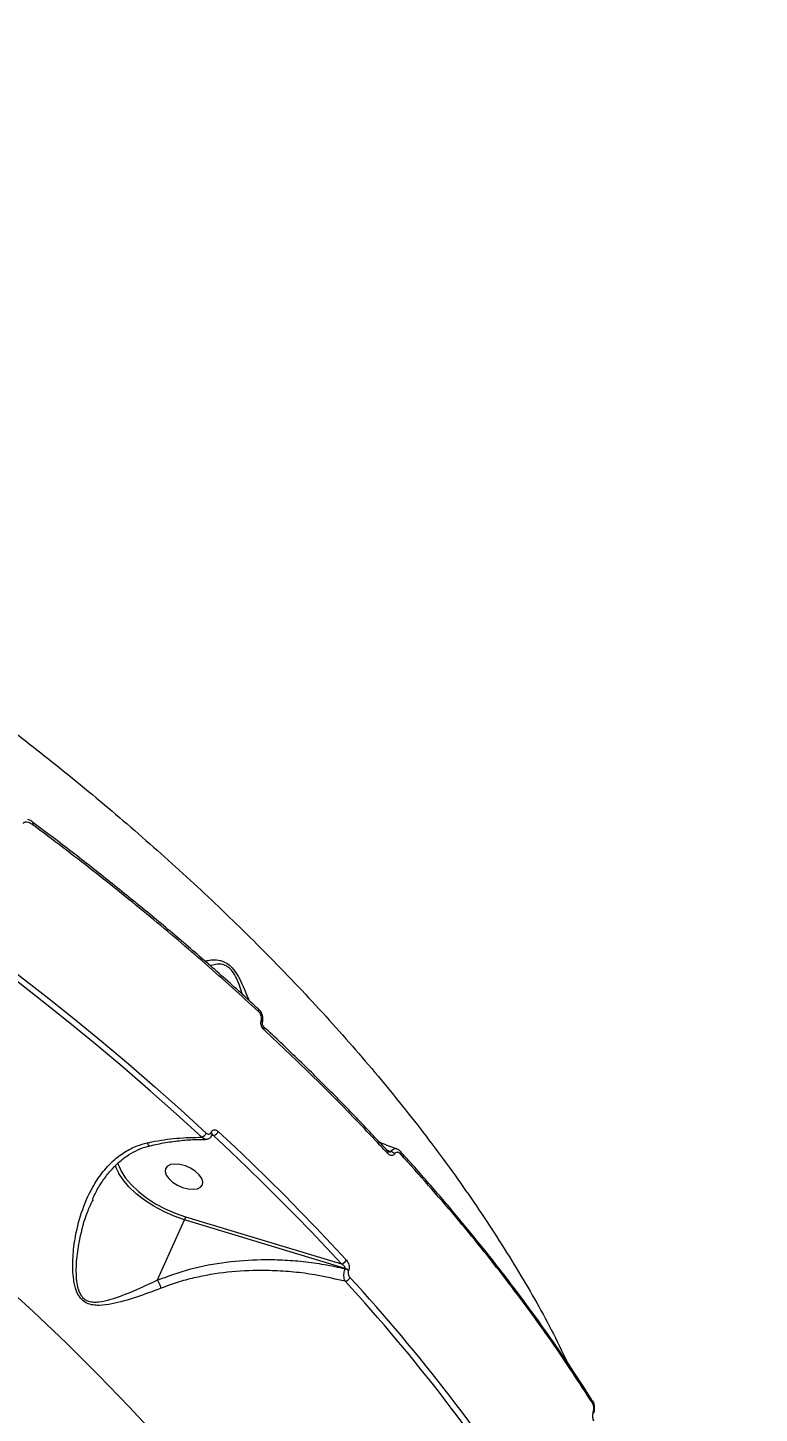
# Model space of a CAD drawing. Header units: millimetres. Extents: x -6901 to 7060, y -7557 to 6158.
# Drawn here: x -423.7 to -260.8, y 1880 to 2188.4 of the extents above; entities that cross this region are included whole.
import ezdxf

# ---------------------------------------------------------------- set-up
doc = ezdxf.new("R2010")
doc.units = ezdxf.units.MM
for name, color, linetype in [('DIKOM_ОБЪЕКТ', 7, 'Continuous'), ('DIKOM_РАЗМЕР_ЗОНА', 7, 'Continuous'), ('DIKOM_РАЗМЕР_ОБЪЕКТА', 7, 'Continuous')]:
    doc.layers.add(name, color=color, linetype=linetype)
doc.styles.add('style1', font='arial.ttf', dxfattribs={"width": 0.8})
doc.dimstyles.new('1-50', dxfattribs={"dimtxt": 300, "dimasz": 200, "dimexe": 100, "dimexo": 0, "dimgap": 100, "dimtad": 1, "dimtxsty": 'style1', "dimcen": 200, "dimclrd": 7, "dimclre": 7, "dimclrt": 7, "dimadec": 1, "dimazin": 2, "dimtfac": 1, "dimtmove": 0, "dimatfit": 2, "dimfxl": 0, "dimlwd": 25, "dimlwe": 18, "dimarcsym": 0})

# ---------------------------------------------------------------- blocks, each defined once
blk = doc.blocks.new('*D2')
at = {"layer": 'Defpoints', "color": 0, "transparency": 16777216}
for p in [(-1102.73, 4151.17), (-5819.23, -4492.42), (4721.24, -4492.42)]:
    blk.add_point(p, dxfattribs=at)
at = {"layer": 'DIKOM_РАЗМЕР_ОБЪЕКТА', "color": 7, "lineweight": 18, "transparency": 16777216}
for p, q in [((-1102.73, 4151.17), (-5919.23, 4151.17)), ((4721.24, -4492.42), (-5919.23, -4492.42))]:
    blk.add_line(p, q, dxfattribs=at)
at = {"layer": 'DIKOM_РАЗМЕР_ОБЪЕКТА', "color": 7, "lineweight": 25, "transparency": 16777216}
blk.add_line((-5819.23, 3951.17), (-5819.23, -4292.42), dxfattribs=at)
at = {"layer": 'DIKOM_РАЗМЕР_ОБЪЕКТА', "color": 7, "transparency": 16777216}
for points in [[(-5852.56, 3951.17), (-5785.89, 3951.17), (-5819.23, 4151.17)], [(-5852.56, -4292.42), (-5785.89, -4292.42), (-5819.23, -4492.42)]]:
    blk.add_solid(points, dxfattribs=at)
at = {"layer": 'DIKOM_РАЗМЕР_ОБЪЕКТА', "color": 7, "transparency": 16777216, "insert": (-6072.4, -170.63), "char_height": 300, "attachment_point": 5, "rotation": 90, "style": 'style1'}
blk.add_mtext('8650', dxfattribs=at)
blk = doc.blocks.new('*D3')
at = {"layer": 'Defpoints', "color": 0, "transparency": 16777216}
for p in [(-1553.27, 6158.28), (-6450.85, -6312.94), (5659.92, -6312.94)]:
    blk.add_point(p, dxfattribs=at)
at = {"layer": 'DIKOM_РАЗМЕР_ЗОНА', "color": 7, "lineweight": 18, "transparency": 16777216}
for p, q in [((-1553.27, 6158.28), (-6550.85, 6158.28)), ((5659.92, -6312.94), (-6550.85, -6312.94))]:
    blk.add_line(p, q, dxfattribs=at)
at = {"layer": 'DIKOM_РАЗМЕР_ЗОНА', "color": 7, "lineweight": 25, "transparency": 16777216}
blk.add_line((-6450.85, 5958.28), (-6450.85, -6112.94), dxfattribs=at)
at = {"layer": 'DIKOM_РАЗМЕР_ЗОНА', "color": 7, "transparency": 16777216}
for points in [[(-6484.18, 5958.28), (-6417.52, 5958.28), (-6450.85, 6158.28)], [(-6484.18, -6112.94), (-6417.52, -6112.94), (-6450.85, -6312.94)]]:
    blk.add_solid(points, dxfattribs=at)
at = {"layer": 'DIKOM_РАЗМЕР_ЗОНА', "color": 7, "transparency": 16777216, "insert": (-6704.02, -77.33), "char_height": 300, "attachment_point": 5, "rotation": 90, "style": 'style1'}
blk.add_mtext('12500', dxfattribs=at)

msp = doc.modelspace()

# ---------------------------------------------------------------- linework, layer by layer
at = {"layer": 'DIKOM_ОБЪЕКТ', "color": 7, "linetype": 'Continuous', "lineweight": 15}
for p, q in [((-422.527, 2011.547), (-422.546, 2011.558)), ((-372.309, 1970.011), (-372.339, 1970.034)), ((-382.849, 1942.53), (-382.837, 1942.556)), ((-382.295, 1941.808), (-382.697, 1941.835)), ((-382.612, 1941.948), (-382.6, 1941.974)), ((-343.751, 1938.58), (-342.789, 1938.29)), ((-343.553, 1938.403), (-343.566, 1938.416)), ((-409.134, 1927.624), (-409.309, 1927.243)), ((-394.787, 1909.683), (-388.751, 1923.078)), ((-353.005, 1912.275), (-388.751, 1923.078)), ((-388.584, 1923.747), (-353.86, 1913.253)), ((-353.041, 1912.194), (-353.005, 1912.275)), ((-352.24, 1911.815), (-352.276, 1911.735)), ((-297.94, 1882.846), (-297.909, 1882.803))]:
    msp.add_line(p, q, dxfattribs=at)
at = {"layer": 'DIKOM_ОБЪЕКТ', "color": 7, "linetype": 'Continuous', "lineweight": 15, "flags": 128}
for points in [[(-422.575, 2011.015), (-422.519, 2011.155), (-422.484, 2011.281), (-422.471, 2011.388), (-422.48, 2011.474), (-422.513, 2011.534), (-422.527, 2011.547)], [(-384.902, 1941.454), (-390.561, 1946.606), (-396.336, 1951.725), (-402.226, 1956.81), (-408.226, 1961.858), (-414.336, 1966.866), (-420.552, 1971.833), (-426.872, 1976.757), (-433.293, 1981.636)], [(-432.426, 1982.663), (-425.991, 1977.774), (-419.657, 1972.839), (-413.427, 1967.861), (-407.304, 1962.842), (-401.29, 1957.783), (-395.387, 1952.687), (-389.599, 1947.556), (-383.928, 1942.392)], [(-394.341, 1874.18), (-400.998, 1881.36), (-407.916, 1888.501), (-415.088, 1895.593), (-422.507, 1902.633), (-430.167, 1909.611), (-438.059, 1916.524), (-446.178, 1923.362), (-454.515, 1930.122), (-463.062, 1936.795), (-471.813, 1943.377), (-480.757, 1949.86), (-489.888, 1956.239), (-499.197, 1962.507), (-508.674, 1968.66), (-518.312, 1974.691)], [(-372.319, 1969.452), (-372.265, 1969.594), (-372.237, 1969.725), (-372.234, 1969.841), (-372.259, 1969.937), (-372.308, 1970.01), (-372.309, 1970.011)], [(-371.127, 1965.455), (-371.072, 1965.604), (-371.044, 1965.741), (-371.046, 1965.86), (-371.077, 1965.958), (-371.126, 1966.022)], [(-381.266, 1942.758), (-377.501, 1939.221), (-373.793, 1935.671), (-370.142, 1932.109), (-366.548, 1928.534), (-363.013, 1924.949), (-359.536, 1921.354), (-356.12, 1917.748), (-352.764, 1914.134)], [(-353.86, 1913.253), (-357.208, 1916.858), (-360.617, 1920.455), (-364.085, 1924.042), (-367.612, 1927.619), (-371.197, 1931.184), (-374.84, 1934.738), (-378.539, 1938.28), (-382.295, 1941.808)], [(-340.659, 1938.266), (-340.642, 1938.25), (-340.627, 1938.235)], [(-403.66, 1935.802), (-403.534, 1935.382), (-403.371, 1934.933)], [(-403.371, 1934.933), (-402.877, 1933.883), (-401.894, 1932.355), (-400.606, 1930.835), (-399.045, 1929.358), (-397.246, 1927.958), (-395.253, 1926.668), (-393.111, 1925.52), (-390.87, 1924.538), (-388.584, 1923.747)], [(-388.004, 1929.967), (-386.881, 1929.863), (-385.921, 1929.986), (-385.203, 1930.326), (-384.784, 1930.858), (-384.698, 1931.536), (-384.953, 1932.307), (-385.528, 1933.107), (-386.376, 1933.873), (-387.428, 1934.541), (-388.6, 1935.059), (-389.796, 1935.383), (-390.919, 1935.488), (-391.879, 1935.365), (-392.597, 1935.024), (-393.016, 1934.493), (-393.101, 1933.815), (-392.846, 1933.044), (-392.272, 1932.243), (-391.424, 1931.478), (-390.372, 1930.809), (-389.2, 1930.292), (-388.004, 1929.967)], [(-388.751, 1923.078), (-391.109, 1923.894), (-393.419, 1924.906), (-395.628, 1926.091), (-397.684, 1927.421), (-399.539, 1928.865), (-401.149, 1930.388), (-402.476, 1931.956), (-403.417, 1933.397)]]:
    msp.add_lwpolyline(points, dxfattribs=at)
at = {"layer": 'DIKOM_ОБЪЕКТ', "color": 7, "linetype": 'Continuous', "lineweight": 15}
for centre, radius, start, end in [((-371.898, 1966.987), 0.474, 358.60105, 66.74576), ((-382.901, 1943.497), 1.794, 289.74932, 335.67167), ((-385.614, 1943.167), 1.856, 292.55419, 335.31467), ((-383.141, 1942.072), 0.544, 347.06111, 57.5038), ((-383.125, 1942.1), 0.539, 345.77565, 57.71298), ((-343.975, 1938.109), 0.514, 326.91192, 34.84796), ((-343.321, 1936.784), 1.597, 36.89573, 70.54218), ((-341.079, 1937.942), 0.539, 328.67658, 32.86219), ((-395.089, 1938.123), 9.576, 197.77099, 209.57318), ((-390.417, 1923.849), 1.836, 335.15955, 356.80641), ((-354.205, 1914.805), 1.59, 282.52767, 335.05275), ((-353.528, 1910.516), 1.747, 44.23007, 73.82272), ((-353.491, 1910.598), 1.745, 44.20896, 73.83071), ((-353.401, 1910.946), 1.61, 284.75233, 334.66568), ((-644.182, 1641.876), 395.418, 32.54195, 42.57333), ((-643.789, 1642.145), 396.303, 32.54211, 42.57321), ((-298.425, 1882.518), 0.59, 332.01957, 28.92865), ((-297.945, 1880.081), 0.282, 347.12534, 50.86016)]:
    msp.add_arc(centre, radius, start, end, dxfattribs=at)
for points, knots in [([(-271.728, 1829.498), (-271.515, 1830.118), (-269.316, 1836.507), (-265.376, 1848.795), (-259.925, 1866.373), (-254.758, 1884.101), (-249.842, 1901.958), (-245.186, 1919.941), (-240.79, 1938.043), (-236.655, 1956.26), (-232.781, 1974.585), (-229.17, 1993.012), (-225.82, 2011.536), (-222.734, 2030.15), (-219.911, 2048.85), (-217.351, 2067.63), (-215.055, 2086.483), (-213.021, 2105.405), (-211.251, 2124.39), (-209.744, 2143.433), (-208.501, 2162.527), (-207.516, 2181.668), (-206.806, 2200.853), (-206.458, 2214.352), (-206.365, 2221.457), (-206.356, 2222.147)], [0, 0, 0, 0, 0.0050368, 0.0519528, 0.0989145, 0.1459174, 0.192957, 0.2400293, 0.2871298, 0.3342551, 0.3814012, 0.4285648, 0.4757428, 0.5229319, 0.5701296, 0.6173331, 0.6645402, 0.711748, 0.7589551, 0.8061596, 0.8533603, 0.9005561, 0.9477461, 0.9949293, 1, 1, 1, 1]), ([(-479.919, 2068.543), (-474.741, 2065.246), (-464.379, 2058.65), (-449.361, 2048.365), (-434.773, 2037.828), (-420.501, 2026.891), (-406.594, 2015.566), (-393.108, 2003.87), (-380.265, 1991.987), (-367.754, 1979.603), (-355.685, 1966.73), (-344.163, 1953.395), (-333.456, 1939.861), (-323.623, 1926.166), (-314.786, 1912.362), (-308.046, 1900.706), (-304.682, 1893.715), (-303.503, 1891.265)], [0, 0, 0, 0, 0.0637342, 0.1275447, 0.191355, 0.255089, 0.3214367, 0.3878707, 0.4543045, 0.520652, 0.5927909, 0.6649855, 0.7371243, 0.8113704, 0.8856774, 0.9599233, 1, 1, 1, 1]), ([(-422.575, 2011.015), (-422.896, 2011.218), (-423.37, 2011.519), (-424.013, 2011.626), (-424.389, 2011.566), (-424.612, 2011.425), (-424.694, 2011.314), (-424.719, 2011.281)], [0, 0, 0, 0, 0.4385336, 0.6486696, 0.8192136, 0.9451531, 1, 1, 1, 1]), ([(-422.533, 2011.538), (-422.615, 2011.6), (-422.967, 2011.871), (-423.361, 2012.105), (-423.692, 2012.173), (-423.698, 2012.174)], [0, 0, 0, 0, 0.2272701, 0.984282, 1, 1, 1, 1]), ([(-372.319, 1969.452), (-376.222, 1972.994), (-384.029, 1980.079), (-396.393, 1990.545), (-409.186, 2000.89), (-418.112, 2007.64), (-422.575, 2011.015)], [0, 0, 0, 0, 0.2490998, 0.4981997, 0.7491008, 1, 1, 1, 1]), ([(-372.37, 1969.999), (-373.191, 1970.763), (-376.502, 1973.846), (-382.521, 1979.191), (-390.423, 1986.028), (-398.541, 1992.799), (-406.855, 1999.497), (-414.853, 2005.749), (-420.162, 2009.726), (-422.568, 2011.528)], [0, 0, 0, 0, 0.053487, 0.2157144, 0.3780555, 0.5404752, 0.7029388, 0.8653989, 1, 1, 1, 1]), ([(-384.25, 1980.655), (-384.022, 1980.716), (-383.379, 1980.888), (-382.087, 1980.994), (-380.569, 1980.824), (-379.078, 1980.084), (-377.817, 1978.851), (-376.698, 1977.069), (-375.724, 1975.015), (-374.991, 1973.246), (-374.585, 1972.239), (-374.465, 1971.942)], [0, 0, 0, 0, 0.0807919, 0.2275842, 0.3867073, 0.4866269, 0.5882824, 0.6978864, 0.8208825, 0.9472019, 1, 1, 1, 1]), ([(-375.875, 1973.216), (-376.041, 1973.726), (-376.434, 1974.931), (-377.128, 1976.719), (-378.013, 1978.328), (-378.753, 1979.104), (-379.479, 1979.627), (-380.533, 1980.031), (-381.834, 1979.963), (-382.651, 1979.697), (-383.007, 1979.581)], [0, 0, 0, 0, 0.1172309, 0.2769716, 0.4083998, 0.505174, 0.5273159, 0.6467353, 0.8461365, 1, 1, 1, 1]), ([(-371.432, 1966.977), (-371.422, 1967.002), (-371.318, 1967.269), (-371.297, 1967.868), (-371.45, 1968.716), (-371.799, 1969.482), (-372.17, 1969.834), (-372.331, 1969.988)], [0, 0, 0, 0, 0.0246368, 0.2685986, 0.5239228, 0.7927583, 1, 1, 1, 1]), ([(-371.711, 1967.422), (-371.682, 1967.575), (-371.623, 1967.879), (-371.693, 1968.392), (-371.876, 1968.891), (-372.109, 1969.245), (-372.274, 1969.407), (-372.319, 1969.452)], [0, 0, 0, 0, 0.2169155, 0.433504, 0.6619938, 0.9080881, 1, 1, 1, 1]), ([(-371.127, 1965.455), (-371.171, 1965.498), (-371.329, 1965.655), (-371.552, 1965.995), (-371.73, 1966.478), (-371.798, 1966.977), (-371.74, 1967.274), (-371.711, 1967.422)], [0, 0, 0, 0, 0.0918894, 0.3355901, 0.5630936, 0.7814703, 1, 1, 1, 1]), ([(-371.124, 1966.025), (-371.142, 1966.04), (-371.198, 1966.089), (-371.308, 1966.249), (-371.399, 1966.464), (-371.443, 1966.67), (-371.45, 1966.828), (-371.437, 1966.934), (-371.427, 1966.962), (-371.424, 1966.97)], [0, 0, 0, 0, 0.1010507, 0.323606, 0.5295199, 0.6917541, 0.8275184, 0.9499186, 1, 1, 1, 1]), ([(-343.584, 1938.398), (-344.486, 1939.383), (-347.565, 1942.744), (-353.059, 1948.439), (-360.061, 1955.468), (-366.094, 1961.326), (-369.865, 1964.819), (-371.151, 1966.011)], [0, 0, 0, 0, 0.1056763, 0.3606621, 0.6150418, 0.8686495, 1, 1, 1, 1]), ([(-343.544, 1937.828), (-343.925, 1938.239), (-345.828, 1940.294), (-351.181, 1945.958), (-359.855, 1954.792), (-367.368, 1961.899), (-371.127, 1965.455)], [0, 0, 0, 0, 0.0441424, 0.2207143, 0.6100137, 1, 1, 1, 1]), ([(-382.837, 1942.556), (-382.808, 1942.613), (-382.714, 1942.798), (-382.467, 1943.029), (-382.085, 1943.138), (-381.656, 1943.06), (-381.396, 1942.858), (-381.266, 1942.758)], [0, 0, 0, 0, 0.0931548, 0.3038915, 0.5302253, 0.7652002, 1, 1, 1, 1]), ([(-394.012, 1907.858), (-395.855, 1907.161), (-399.589, 1905.747), (-404.136, 1904.439), (-407.327, 1903.981), (-409.196, 1904.071), (-410.563, 1904.448), (-411.77, 1905.309), (-412.794, 1906.866), (-413.242, 1908.45), (-413.662, 1910.978), (-413.734, 1914.259), (-413.185, 1919.295), (-411.837, 1924.791), (-409.724, 1929.727), (-407.218, 1933.57), (-404.817, 1936.195), (-402.154, 1938.204), (-399.63, 1939.504), (-397.868, 1939.984), (-397.129, 1940.186)], [0, 0, 0, 0, 0.0952093, 0.1929574, 0.2448006, 0.2710705, 0.2981697, 0.3242902, 0.3503869, 0.3910761, 0.4019427, 0.4719637, 0.5438094, 0.6393961, 0.7378518, 0.7988537, 0.8613649, 0.9113738, 0.962837, 1, 1, 1, 1]), ([(-397.129, 1940.186), (-396.776, 1940.26), (-394.564, 1940.73), (-390.421, 1941.362), (-386.766, 1941.423), (-384.902, 1941.454)], [0, 0, 0, 0, 0.0849871, 0.5334647, 1, 1, 1, 1]), ([(-397.129, 1940.186), (-397.118, 1940.165), (-397.033, 1939.996), (-396.862, 1939.733), (-396.652, 1939.538), (-396.548, 1939.57), (-396.508, 1939.582)], [0, 0, 0, 0, 0.0487544, 0.3935671, 0.7646351, 1, 1, 1, 1]), ([(-396.508, 1939.557), (-395.344, 1939.807), (-393.006, 1940.311), (-389.533, 1940.759), (-386.545, 1940.991), (-384.764, 1940.965), (-384.094, 1940.955)], [0, 0, 0, 0, 0.275156, 0.552805, 0.8317064, 1, 1, 1, 1]), ([(-384.09, 1940.998), (-384.225, 1941.013), (-384.513, 1941.047), (-384.767, 1941.313), (-384.902, 1941.454)], [0, 0, 0, 0, 0.4695835, 1, 1, 1, 1]), ([(-384.083, 1941.006), (-384.031, 1940.998), (-383.785, 1940.964), (-383.339, 1941.13), (-382.87, 1941.468), (-382.7, 1941.806), (-382.625, 1941.955)], [0, 0, 0, 0, 0.0853757, 0.4027744, 0.736957, 1, 1, 1, 1]), ([(-383.928, 1942.392), (-383.839, 1942.324), (-383.661, 1942.188), (-383.367, 1942.134), (-383.104, 1942.208), (-382.933, 1942.365), (-382.868, 1942.492), (-382.849, 1942.53)], [0, 0, 0, 0, 0.2336899, 0.4673232, 0.6955939, 0.9087247, 1, 1, 1, 1]), ([(-382.601, 1941.968), (-382.596, 1941.979), (-382.589, 1941.995), (-382.592, 1941.991), (-382.592, 1941.99)], [0, 0, 0, 0, 0.7259486, 1, 1, 1, 1]), ([(-382.295, 1941.808), (-382.376, 1941.848), (-382.472, 1941.896), (-382.572, 1941.908), (-382.587, 1941.91)], [0, 0, 0, 0, 0.8540844, 1, 1, 1, 1]), ([(-341.592, 1938.895), (-342.722, 1939.281), (-344.011, 1939.722), (-345.226, 1940.276), (-345.376, 1940.344)], [0, 0, 0, 0, 0.8768061, 1, 1, 1, 1]), ([(-409.257, 1927.676), (-409.009, 1928.218), (-408.348, 1929.666), (-407.005, 1931.8), (-405.364, 1933.938), (-403.615, 1935.741), (-401.765, 1937.221), (-399.746, 1938.408), (-397.985, 1939.184), (-396.867, 1939.434), (-396.493, 1939.517)], [0, 0, 0, 0, 0.096379, 0.2573604, 0.411633, 0.5412512, 0.6777413, 0.8102108, 0.9365443, 1, 1, 1, 1]), ([(-343.381, 1938.264), (-343.38, 1938.264), (-343.353, 1938.265), (-343.423, 1938.272), (-343.511, 1938.36), (-343.554, 1938.404)], [0, 0, 0, 0, 0.02251, 0.5135062, 1, 1, 1, 1]), ([(-342.044, 1937.743), (-342.059, 1937.719), (-342.14, 1937.597), (-342.337, 1937.426), (-342.678, 1937.341), (-343.11, 1937.439), (-343.39, 1937.69), (-343.544, 1937.828)], [0, 0, 0, 0, 0.0440848, 0.22455, 0.4337902, 0.6875095, 1, 1, 1, 1]), ([(-343.379, 1938.273), (-343.313, 1938.253), (-343.17, 1938.209), (-342.988, 1938.202), (-342.867, 1938.233), (-342.815, 1938.264), (-342.796, 1938.283), (-342.789, 1938.29)], [0, 0, 0, 0, 0.3182925, 0.6878231, 0.8600853, 0.9448729, 1, 1, 1, 1]), ([(-342.789, 1938.29), (-342.768, 1938.323), (-342.646, 1938.515), (-342.377, 1938.793), (-341.98, 1938.985), (-341.721, 1938.909), (-341.599, 1938.873)], [0, 0, 0, 0, 0.0625038, 0.3680455, 0.7020211, 1, 1, 1, 1]), ([(-340.619, 1937.662), (-340.772, 1937.801), (-341.041, 1938.044), (-341.454, 1938.131), (-341.774, 1938.044), (-341.956, 1937.878), (-342.031, 1937.763), (-342.044, 1937.743)], [0, 0, 0, 0, 0.3276922, 0.5739116, 0.7796235, 0.9628174, 1, 1, 1, 1]), ([(-340.635, 1938.227), (-340.678, 1938.277), (-340.892, 1938.531), (-341.214, 1938.782), (-341.531, 1938.856), (-341.595, 1938.871)], [0, 0, 0, 0, 0.1657801, 0.8300174, 1, 1, 1, 1]), ([(-297.992, 1882.808), (-298.473, 1883.582), (-300.449, 1886.761), (-304.194, 1892.358), (-309.226, 1899.592), (-314.54, 1906.83), (-320.109, 1914.063), (-325.926, 1921.284), (-332.007, 1928.483), (-336.934, 1934.133), (-339.914, 1937.37), (-340.702, 1938.226)], [0, 0, 0, 0, 0.0418144, 0.1718104, 0.3019224, 0.4321211, 0.5623774, 0.6926613, 0.8229315, 0.9531608, 1, 1, 1, 1]), ([(-297.905, 1882.241), (-300.901, 1886.846), (-306.892, 1896.054), (-317.16, 1909.928), (-328.279, 1923.823), (-336.506, 1933.049), (-340.619, 1937.662)], [0, 0, 0, 0, 0.2485967, 0.4971925, 0.7485968, 1, 1, 1, 1]), ([(-409.309, 1927.243), (-409.719, 1926.401), (-411.019, 1923.731), (-412.102, 1919.337), (-412.942, 1914.383), (-413.012, 1911.167), (-412.742, 1908.689), (-412.415, 1907.187), (-411.524, 1905.716), (-410.454, 1904.998), (-409.283, 1904.751), (-408.412, 1904.77), (-407.054, 1904.908), (-404.404, 1905.564), (-400.093, 1907.184), (-396.556, 1908.85), (-394.787, 1909.683)], [0, 0, 0, 0, 0.0667273, 0.2115278, 0.316118, 0.4203125, 0.435886, 0.4928564, 0.528107, 0.5632175, 0.5968746, 0.6307476, 0.6379435, 0.7132561, 0.8565744, 1, 1, 1, 1]), ([(-394.787, 1909.68), (-392.357, 1910.57), (-387.431, 1912.371), (-379.595, 1913.788), (-372.731, 1914.286), (-367.008, 1914.202), (-362.325, 1913.838), (-357.649, 1913.201), (-354.577, 1912.53), (-353.041, 1912.194)], [0, 0, 0, 0, 0.1852067, 0.3752219, 0.5580253, 0.6672711, 0.7765208, 0.8882601, 1, 1, 1, 1]), ([(-353.005, 1912.275), (-352.998, 1912.296), (-352.985, 1912.339), (-353, 1912.445), (-353.074, 1912.595), (-353.234, 1912.79), (-353.48, 1913.009), (-353.703, 1913.162), (-353.841, 1913.242), (-353.86, 1913.253)], [0, 0, 0, 0, 0.0552846, 0.1098213, 0.2436402, 0.4175447, 0.6517669, 0.9518137, 1, 1, 1, 1]), ([(-352.991, 1909.389), (-353.004, 1909.416), (-353.093, 1909.597), (-353.214, 1909.988), (-353.289, 1910.585), (-353.28, 1911.164), (-353.203, 1911.721), (-353.096, 1912.035), (-353.041, 1912.194)], [0, 0, 0, 0, 0.0391379, 0.268296, 0.4663804, 0.6436403, 0.8199275, 1, 1, 1, 1]), ([(-352.764, 1914.134), (-352.744, 1914.112), (-352.602, 1913.954), (-352.386, 1913.62), (-352.19, 1913.113), (-352.107, 1912.634), (-352.112, 1912.184), (-352.197, 1911.938), (-352.24, 1911.815)], [0, 0, 0, 0, 0.0392258, 0.2871979, 0.4951572, 0.6709628, 0.8352793, 1, 1, 1, 1]), ([(-394.787, 1909.683), (-394.788, 1909.683), (-394.788, 1909.682), (-394.788, 1909.681), (-394.788, 1909.68), (-394.787, 1909.68)], [0, 0, 0, 0, 0.4404045, 0.7695783, 1, 1, 1, 1]), ([(-394.012, 1907.858), (-394.031, 1907.923), (-394.091, 1908.132), (-394.243, 1908.562), (-394.489, 1909.143), (-394.688, 1909.501), (-394.787, 1909.68)], [0, 0, 0, 0, 0.1074713, 0.3494625, 0.6747324, 1, 1, 1, 1]), ([(-352.991, 1909.389), (-356.009, 1910.067), (-360.571, 1911.092), (-366.852, 1911.685), (-372.564, 1911.886), (-379.239, 1911.542), (-385.508, 1910.485), (-390.429, 1909.177), (-392.818, 1908.298), (-394.012, 1907.858)], [0, 0, 0, 0, 0.2227139, 0.3367334, 0.4507479, 0.6310038, 0.8132767, 0.9066466, 1, 1, 1, 1]), ([(-352.276, 1911.735), (-352.304, 1911.655), (-352.359, 1911.496), (-352.363, 1911.206), (-352.309, 1910.902), (-352.186, 1910.583), (-352.049, 1910.373), (-351.96, 1910.272), (-351.946, 1910.257)], [0, 0, 0, 0, 0.1673142, 0.3344393, 0.5091667, 0.7130627, 0.9577046, 1, 1, 1, 1]), ([(-297.676, 1880.02), (-297.662, 1880.055), (-297.548, 1880.348), (-297.463, 1880.992), (-297.531, 1881.883), (-297.69, 1882.512), (-297.896, 1882.759), (-297.924, 1882.792)], [0, 0, 0, 0, 0.0412759, 0.3366502, 0.6353887, 0.9508406, 1, 1, 1, 1]), ([(-297.767, 1880.3), (-297.725, 1880.455), (-297.642, 1880.764), (-297.627, 1881.286), (-297.696, 1881.776), (-297.81, 1882.084), (-297.89, 1882.217), (-297.905, 1882.241)], [0, 0, 0, 0, 0.2363875, 0.4728891, 0.7098615, 0.9468208, 1, 1, 1, 1]), ([(-297.633, 1878.367), (-297.648, 1878.392), (-297.727, 1878.525), (-297.838, 1878.833), (-297.907, 1879.319), (-297.89, 1879.838), (-297.808, 1880.146), (-297.767, 1880.3)], [0, 0, 0, 0, 0.0545859, 0.291329, 0.5278196, 0.7639588, 1, 1, 1, 1])]:
    msp.add_open_spline(points, degree=3, knots=knots, dxfattribs=at)
at = {"layer": 'DIKOM_РАЗМЕР_ОБЪЕКТА'}
msp.add_arc((-1105.436, 2273.364), 1019.678, 345.536441, 42.546698, dxfattribs=at)

# ---------------------------------------------------------------- dimensions: what is measured, and where the dimension line sits
at = {"layer": 'DIKOM_РАЗМЕР_ЗОНА'}
dim = msp.add_linear_dim(base=(-6450.85, -6312.937), p1=(-1553.272, 6158.285), p2=(5659.925, -6312.937), angle=90, text='12500', dimstyle='1-50', dxfattribs=at)
dim.commit()
dim.dimension.update_dxf_attribs({"geometry": '*D3', "text_midpoint": (-6450.85, -77.326), "dimtype": 160})
at = {"layer": 'DIKOM_РАЗМЕР_ОБЪЕКТА'}
dim = msp.add_linear_dim(base=(-5819.225, -4492.425), p1=(-1102.732, 4151.169), p2=(4721.24, -4492.425), angle=90, text='8650', dimstyle='1-50', dxfattribs=at)
dim.commit()
dim.dimension.update_dxf_attribs({"geometry": '*D2', "text_midpoint": (-5819.225, -170.628), "dimtype": 160})

doc.saveas('drawing.dxf')
